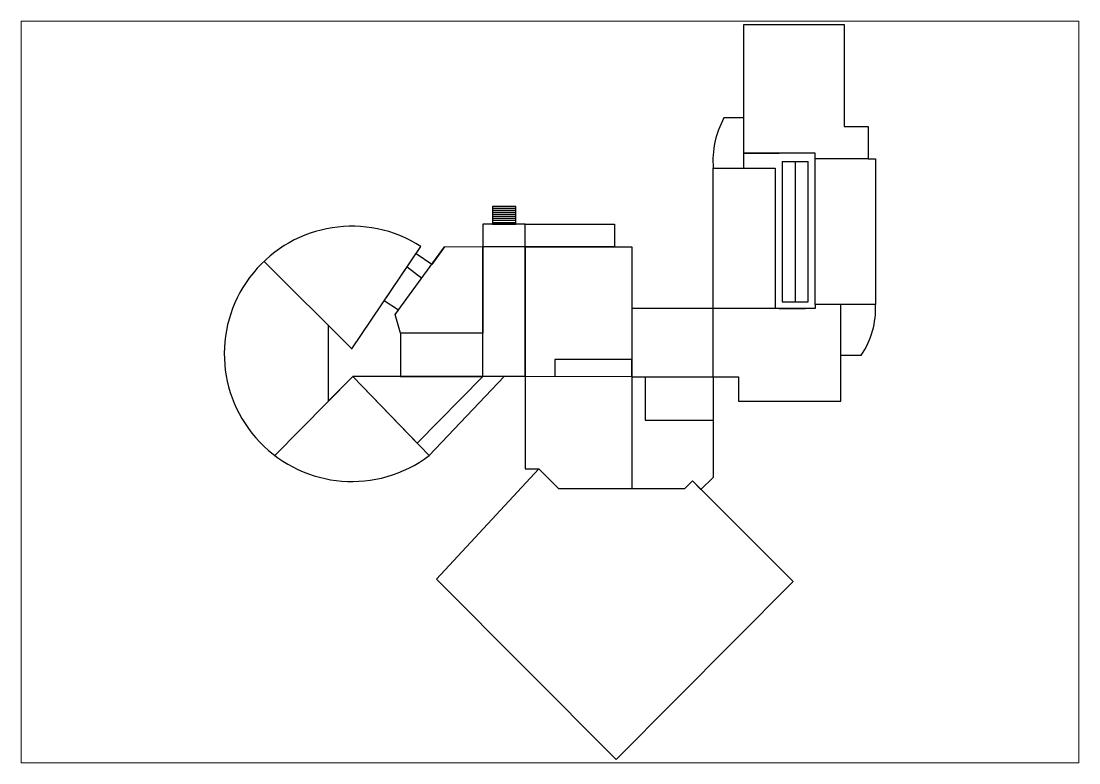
# Paper-space layout 'Layout1' of a CAD drawing. Header units: millimetres. Extents: x 29 to 259, y 20 to 181.
# The model-space entities are those that its viewports show. They can reach past a viewport. Long polylines and large blocks are cut down to what shows.
import ezdxf

# ---------------------------------------------------------------- set-up
doc = ezdxf.new("R2010")
doc.units = ezdxf.units.MM

msp = doc.modelspace()

# ---------------------------------------------------------------- hatches: boundary and pattern name
h = msp.add_hatch()
h.set_pattern_fill('ANGLE', color=256)
h.set_pattern_definition([(0, (0, 0), (0, 6.985), [5.08, -1.905]), (90, (0, 0), (-6.985, 4e-16), [5.08, -1.905])])
h.paths.add_polyline_path([(1.49, 3.52), (5.15, 3.52), (5.15, 6.31), (1.49, 6.31)])
h = msp.add_hatch()
h.set_pattern_fill('LINE', color=256, scale=0.1)
h.set_pattern_definition([(0, (1.4921, 0), (0, 0.3175), [])])
h.paths.add_polyline_path([(1.49, 6.31), (1.49, 3.52), (5.15, 3.52), (5.15, 6.31)])

# ---------------------------------------------------------------- linework, layer by layer
for p, q in [((40.91, 12.3), (40.91, 34.83)), ((40.91, 34.83), (56.66, 34.83)), ((56.66, 34.83), (56.66, 18.86)), ((40.91, 20.2), (37.81, 20.2)), ((40.91, 12.3), (40.91, 20.2)), ((40.91, 12.3), (40.91, 20.2)), ((56.66, 18.86), (60.4, 18.86)), ((60.4, 18.86), (60.4, 13.79)), ((52.13, 14.65), (40.91, 14.65)), ((40.91, 14.65), (46.48, 14.65)), ((46.92, 13.38), (46.92, -8.67)), ((46.92, 13.38), (51.02, 13.38)), ((48.97, 13.38), (48.97, -8.67)), ((51.02, -8.67), (51.02, 13.38)), ((52.13, -9.07), (52.13, 14.65)), ((60.4, 13.79), (52.13, 13.79)), ((60.4, 13.79), (61.57, 13.79)), ((61.57, 13.79), (61.57, -9.07)), ((36.13, -9.71), (36.13, 12.3)), ((36.13, 12.3), (40.91, 12.3)), ((36.13, 12.3), (45.83, 12.3)), ((45.83, 12.3), (45.83, -9.71)), ((-20.56, -16.02), (-9.7, 0.03)), ((-6, -0.02), (0, 0)), ((0, 0), (0, -13.56)), ((-13.73, -10.63), (-6, -0.02)), ((-8.02, -2.79), (-10.48, -1.13)), ((-6, -0.02), (-8.02, -2.79)), ((-20.5, -16.07), (-34.31, -2.31)), ((-15.45, -8.48), (-11.86, -3.18)), ((-11.86, -3.18), (-9.59, -4.95)), ((-13.23, -9.95), (-15.45, -8.48)), ((-13.73, -10.63), (-13.23, -9.95)), ((52.13, -9.71), (36.13, -9.71)), ((46.48, -9.71), (50.58, -9.71)), ((46.92, -8.67), (51.02, -8.67)), ((61.57, -9.07), (52.13, -9.07)), ((52.13, -9.07), (52.13, -9.71)), ((56.14, -24.24), (56.14, -9.07)), ((-12.9, -13.56), (-13.73, -10.63)), ((-24.18, -24.19), (-24.18, -12.39)), ((-24.18, -12.39), (-20.56, -16.02)), ((0, -13.56), (-12.9, -13.56)), ((23.36, -17.72), (11.28, -17.72)), ((11.28, -17.72), (11.28, -20.4)), ((23.36, -20.42), (23.36, -17.72)), ((56.14, -24.24), (56.14, -17.03)), ((56.14, -17.03), (59.35, -17.03)), ((-20.38, -20.39), (-32.6, -32.78)), ((-20.38, -20.39), (-24.18, -24.19)), ((0, -20.39), (-20.38, -20.39)), ((-20.38, -20.39), (-10.29, -30.85)), ((-20.38, -20.39), (-8.43, -32.78)), ((-10.29, -30.85), (0, -20.39)), ((-8.43, -32.78), (3.32, -20.39)), ((6.64, -20.39), (6.64, -34.86)), ((23.36, -20.42), (23.36, -37.98)), ((23.36, -20.42), (25.46, -20.42)), ((25.46, -20.42), (25.46, -27.22)), ((36.13, -20.42), (36.13, -36.22)), ((36.13, -20.42), (40.08, -20.42)), ((40.08, -20.42), (40.08, -24.24)), ((40.08, -24.24), (56.14, -24.24)), ((25.46, -27.22), (36.13, -27.22)), ((-7.26, -52.18), (8.77, -34.86)), ((6.64, -34.86), (8.77, -34.86)), ((11.89, -37.98), (8.77, -34.86)), ((36.13, -36.22), (34.2, -38.08)), ((31.64, -37.98), (11.89, -37.98)), ((32.87, -36.75), (31.64, -37.98)), ((34.2, -38.08), (32.87, -36.75)), ((32.87, -36.75), (48.68, -52.55)), ((20.92, -80.44), (-7.26, -52.18)), ((48.68, -52.55), (20.92, -80.44))]:
    msp.add_line(p, q)
for points in [[(1.49, 3.52), (5.15, 3.52), (5.15, 6.31), (1.49, 6.31)], [(0, 0), (6.65, 0), (6.65, 3.52), (0, 3.52)], [(6.65, 3.52), (20.64, 3.52), (20.64, -0.01), (6.65, -0.01)], [(0, 0), (6.65, 0), (6.64, -20.39), (0, -20.39)], [(6.65, -0.01), (23.36, -0.01), (23.36, -20.42), (6.64, -20.39)], [(23.36, -20.42), (36.13, -20.42), (36.13, -9.71), (23.36, -9.71)], [(0, -13.56), (-12.9, -13.56), (-12.9, -20.39), (0, -20.39)]]:
    msp.add_lwpolyline(points, close=True)
for centre, radius, start, end in [((50.08, 13.47), 14, 151.2338, 184.7551), ((-20.52, -16.82), 20.02, 57.2821, 307.1268), ((48.71, -9.77), 12.87, 325.7001, 3.107)]:
    msp.add_arc(centre, radius, start, end)

psp = doc.layouts.get("Layout1")

# ---------------------------------------------------------------- viewports
at = {"layer": '0', "view_target_point": (-16.94, -15.26)}
psp.add_viewport(center=(143.69, 100.81), size=(229.9, 161.29), view_center_point=(27.47, -7.54), view_height=116.3481, dxfattribs=at)

doc.saveas('drawing.dxf')
